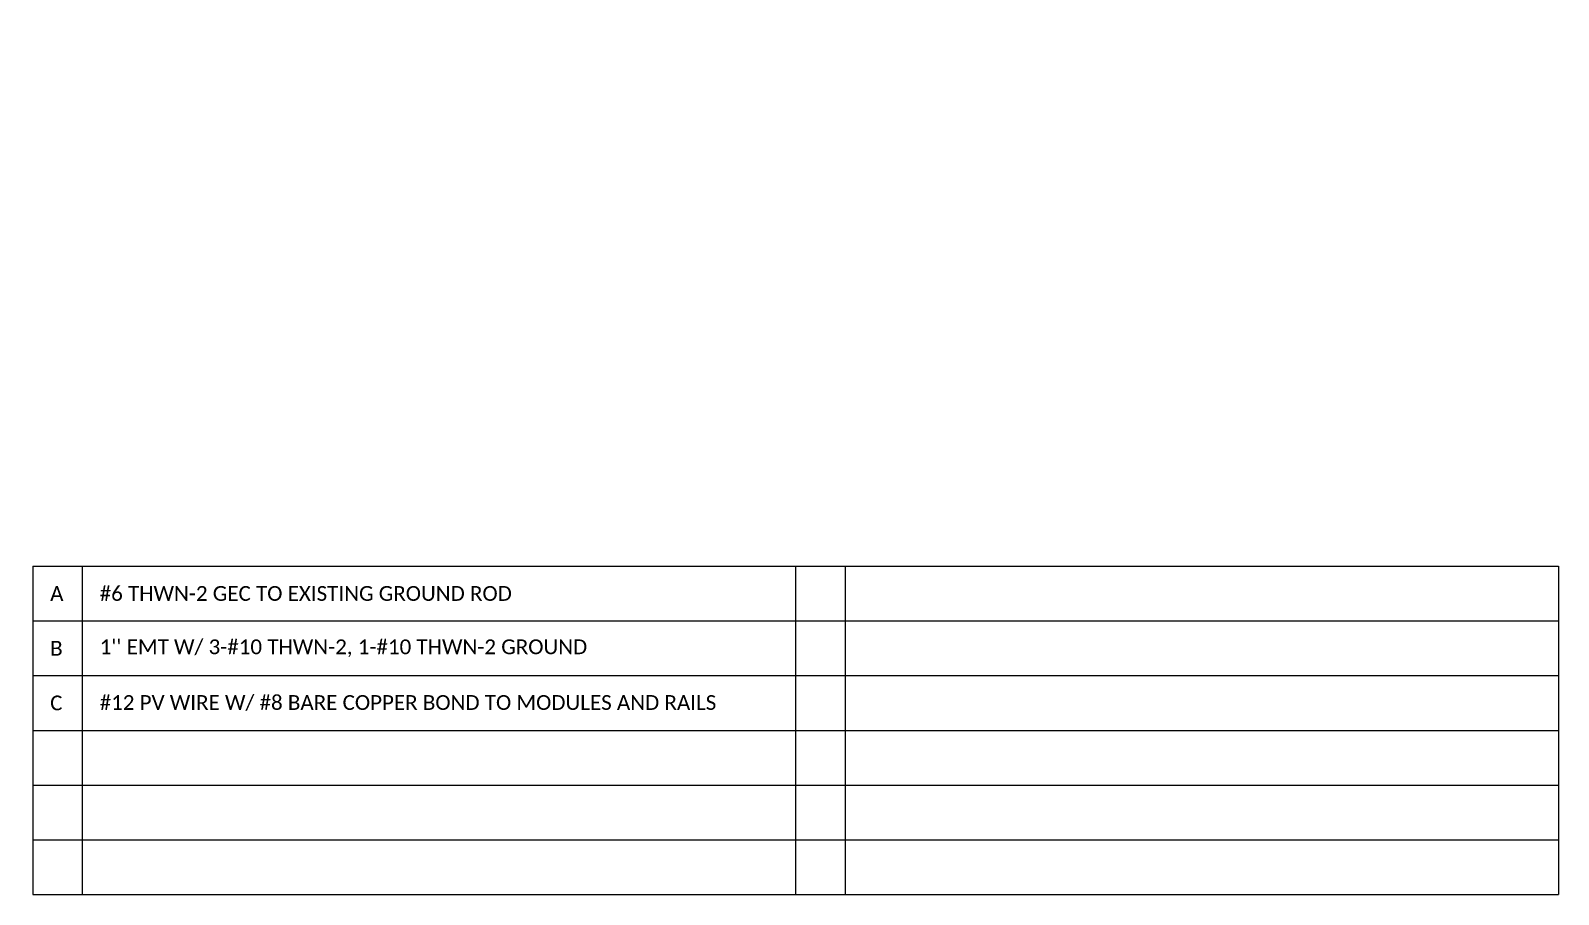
# Model space of a CAD drawing. Header units: feet. Extents: x 7626 to 13414, y 9728 to 16686.
# Drawn here: x 9366.1 to 9723.7, y 16033.4 to 16235.5 of the extents above; entities that cross this region are included whole.
import ezdxf

# ---------------------------------------------------------------- set-up
doc = ezdxf.new("R2010")
doc.units = ezdxf.units.FT
doc.header["$MEASUREMENT"] = 0
doc.layers.add('TEXT', color=7, linetype='Continuous')
doc.styles.get("Standard").update_dxf_attribs({"font": 'simplex.shx'})

# ---------------------------------------------------------------- blocks, each defined once
blk = doc.blocks.new('*T19')
at = {"linetype": 'ByBlock', "lineweight": -2, "transparency": 16777216}
for p, q in [((0, 0), (357.03, 0)), ((0, 0), (0, -76.8)), ((11.58, 0), (11.58, -76.8)), ((178.51, 0), (178.51, -76.8)), ((190.1, 0), (190.1, -76.8)), ((357.03, 0), (357.03, -76.8)), ((0, -12.8), (357.03, -12.8)), ((0, -25.61), (357.03, -25.61)), ((0, -38.41), (357.03, -38.41)), ((0, -51.22), (357.03, -51.22)), ((0, -64.02), (357.03, -64.02)), ((0, -76.8), (357.03, -76.8))]:
    blk.add_line(p, q, dxfattribs=at)
at = {"color": 0, "linetype": 'Continuous', "transparency": 16777216, "char_height": 3.4544, "attachment_point": 4}
for s, insert, width in [('{\\fCalibri|b0|i0|c0;A', (4.06, -6.4), 3.4544), ('{\\fCalibri|b0|i0|c0;#6 THWN-2 GEC TO EXISTING GROUND ROD', (15.65, -6.4), 158.8026), ('{\\fCalibri|b0|i0|c0;', (182.58, -6.4), 3.4544), ('{\\fCalibri|b0|i0|c0;', (194.16, -6.4), 158.8095), ('{\\fCalibri|b0|i0|c0;B', (4.06, -19.21), 3.4544), ("{\\fCalibri|b0|i0|c0;1'' EMT W/ 3-#10 THWN-2, 1-#10 THWN-2 GROUND", (15.65, -19.21), 158.8026), ('{\\fCalibri|b0|i0|c0;', (182.58, -19.21), 3.4544), ('{\\fCalibri|b0|i0|c0;', (194.16, -19.21), 158.8095), ('{\\fCalibri|b0|i0|c0;C', (4.06, -32.01), 3.4544), ('{\\fCalibri|b0|i0|c0;#12 PV WIRE W/ #8 BARE COPPER BOND TO MODULES AND RAILS', (15.65, -32.01), 158.8026), ('{\\fCalibri|b0|i0|c0;', (182.58, -32.01), 3.4544), ('{\\fCalibri|b0|i0|c0;', (194.16, -32.01), 158.8095), ('{\\fCalibri|b0|i0|c0;', (4.06, -44.82), 3.4544), ('{\\fCalibri|b0|i0|c0;', (15.65, -44.82), 158.8026), ('{\\fCalibri|b0|i0|c0;', (182.58, -44.82), 3.4544), ('{\\fCalibri|b0|i0|c0;', (194.16, -44.82), 158.8095), ('{\\fCalibri|b0|i0|c0;', (4.06, -57.62), 3.4544), ('{\\fCalibri|b0|i0|c0;', (15.65, -57.62), 158.8026), ('{\\fCalibri|b0|i0|c0;', (182.58, -57.62), 3.4544), ('{\\fCalibri|b0|i0|c0;', (194.16, -57.62), 158.8095), ('{\\fCalibri|b0|i0|c0;', (4.06, -70.41), 3.4544), ('{\\fCalibri|b0|i0|c0;', (15.65, -70.41), 158.8026), ('{\\fCalibri|b0|i0|c0;', (182.58, -70.41), 3.4544), ('{\\fCalibri|b0|i0|c0;', (194.16, -70.41), 158.8095)]:
    blk.add_mtext(s, dxfattribs=dict(at, insert=insert, width=width))

msp = doc.modelspace()

# ---------------------------------------------------------------- block references
msp.add_blockref('*T19', (9366.64, 16110.17))

# ---------------------------------------------------------------- texts
at = {"layer": 'TEXT', "color": 1, "insert": (9346.82, 16321.62), "char_height": 25.5061, "attachment_point": 5, "rotation": 33.2281}
msp.add_mtext_dynamic_manual_height_columns('{\\fVerdana|b1|i0|c0|p34;MUST MANUALLY CHECK WIRE!!}', width=915.3011, gutter_width=7.17, heights=[0], dxfattribs=at)

doc.saveas('drawing.dxf')
